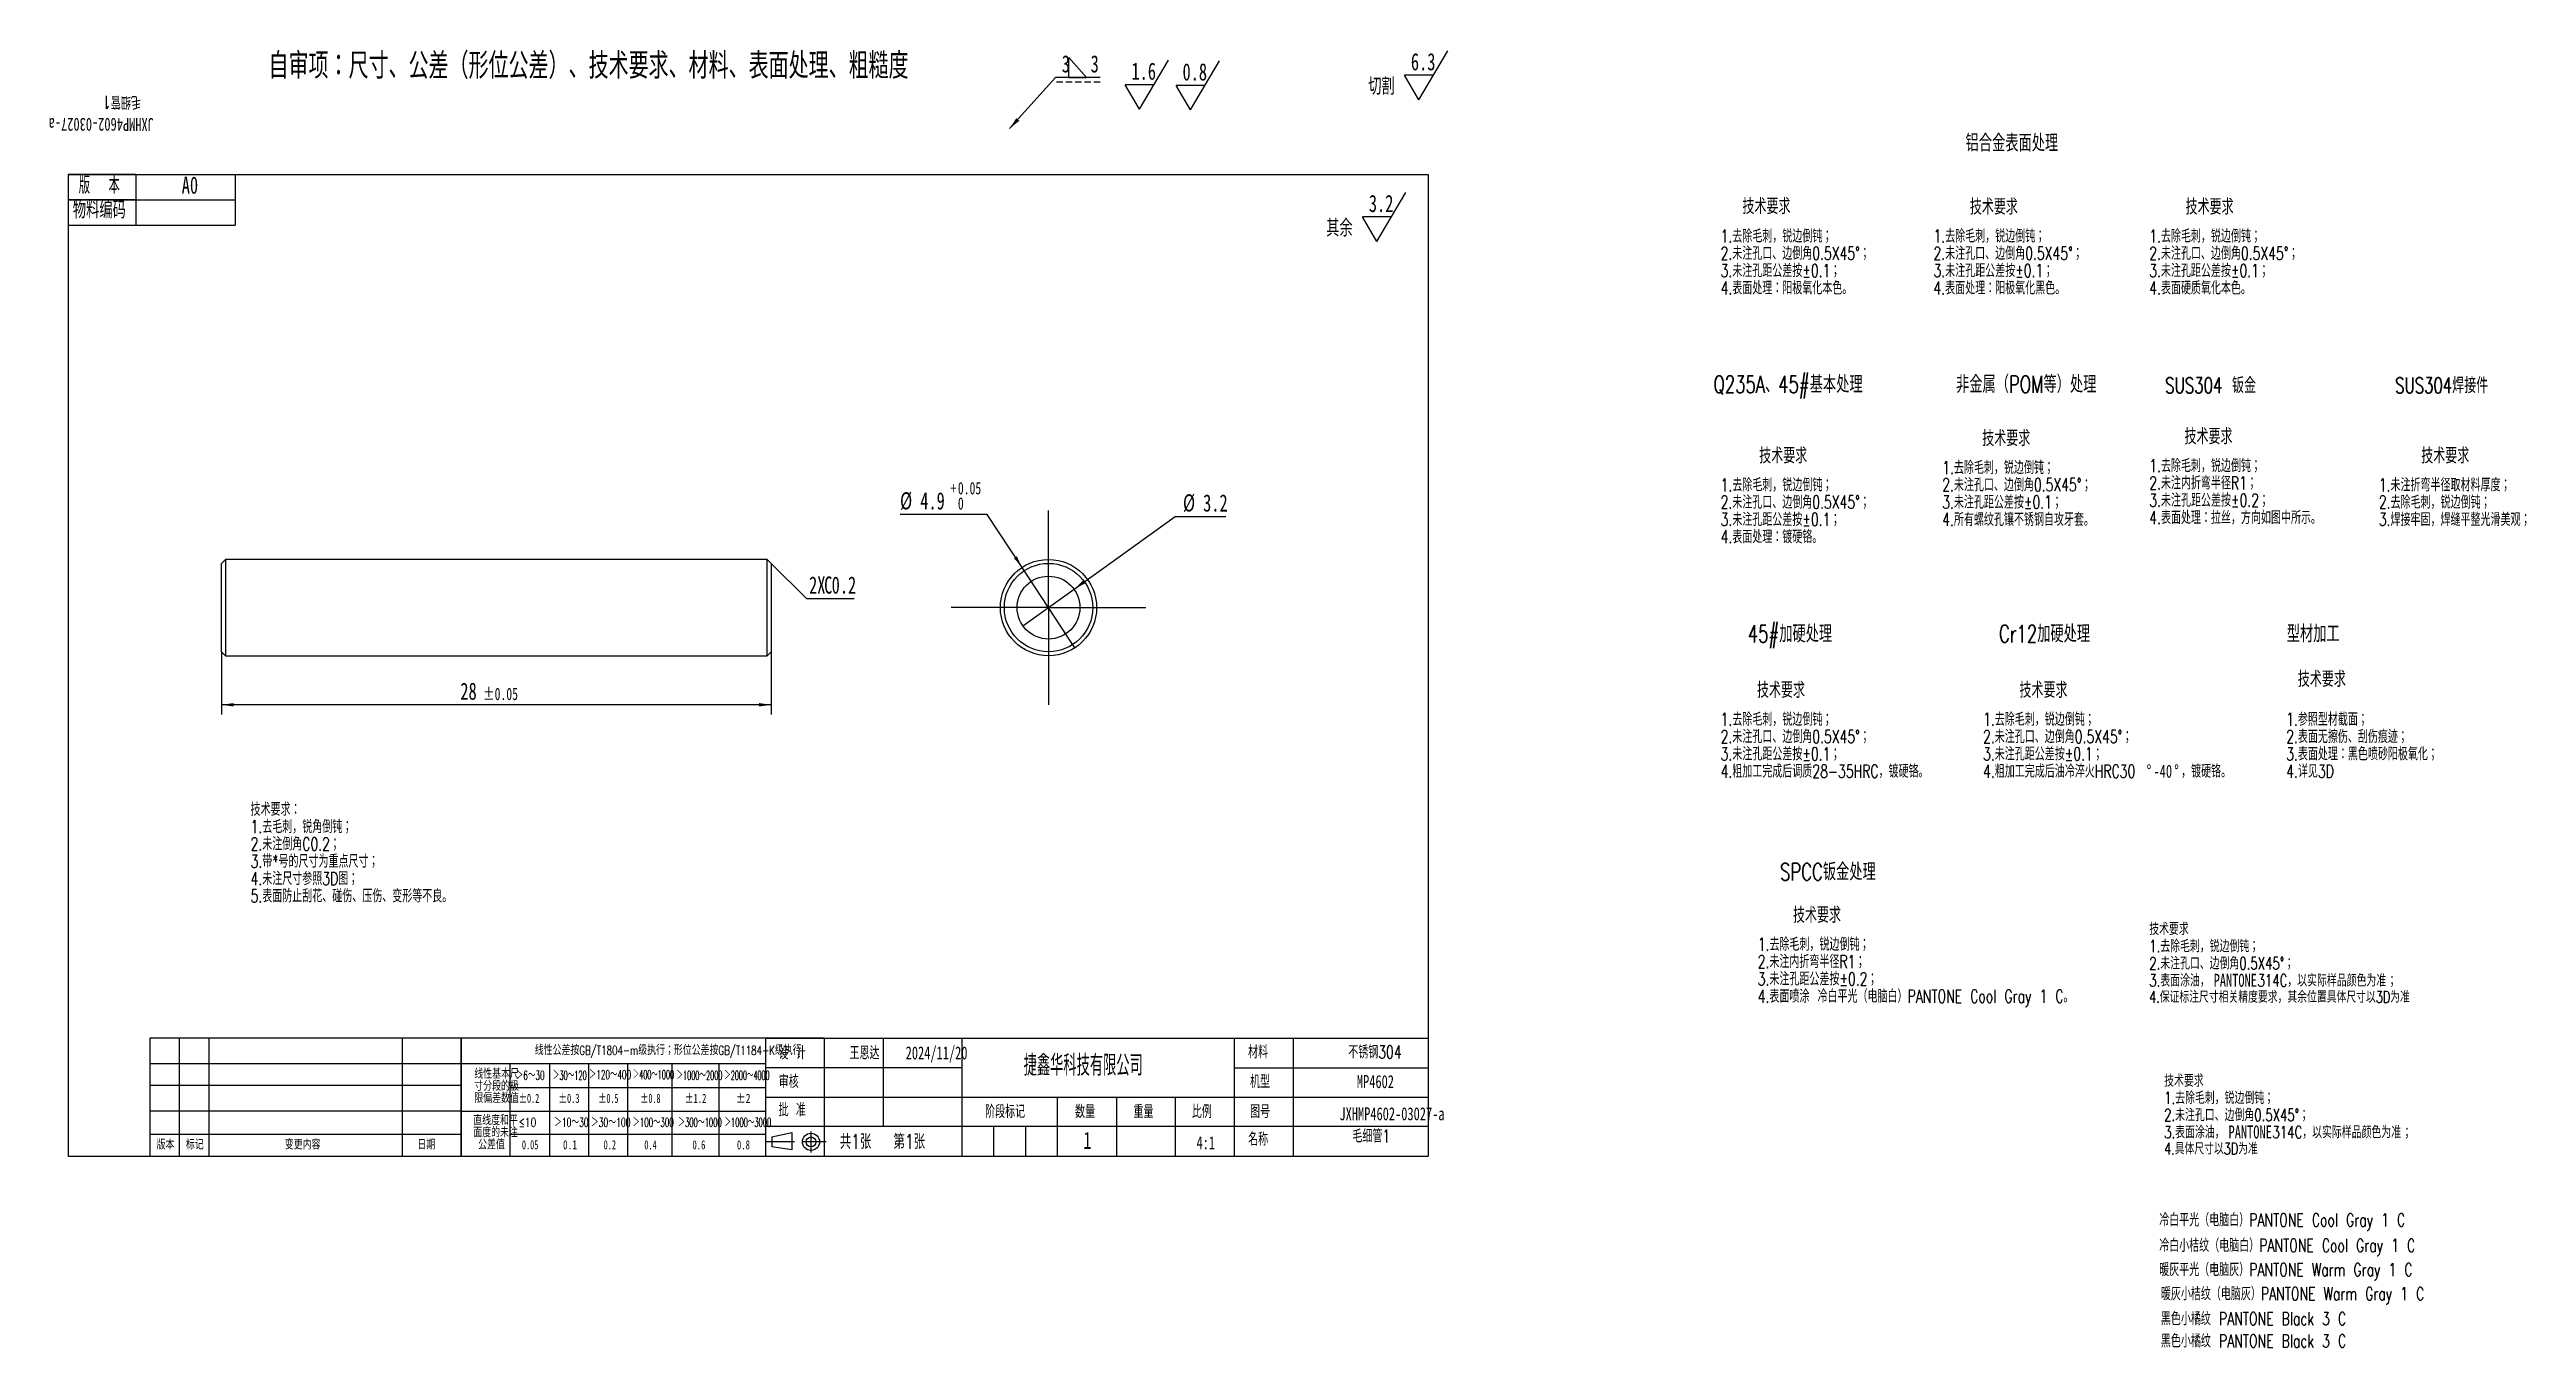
# Model space of a CAD drawing. Extents: x 10 to 515, y -34 to 231.
import ezdxf

# ---------------------------------------------------------------- set-up
doc = ezdxf.new("R2010")
doc.units = 0
doc.linetypes.add('SLD-DASHED', pattern=[1.905, 1.27, -0.635])
doc.linetypes.add('SLD-SOLID', pattern=[0])
doc.layers.get('0').update_dxf_attribs({"linetype": 'CONTINUOUS'})
doc.layers.add('FORMAT', color=7, linetype='SLD-SOLID')
doc.layers.add('轮廓实线层', color=7, linetype='SLD-SOLID')
doc.styles.add('SLDTEXTSTYLE0', font='TXT', dxfattribs={"width": 0.7, "bigfont": 'bigfont'})
doc.styles.add('SLDTEXTSTYLE1', font='TXT', dxfattribs={"width": 0.7})
doc.styles.add('SLDTEXTSTYLE10', font='TXT', dxfattribs={"width": 0.569954, "bigfont": 'bigfont'})
doc.styles.add('SLDTEXTSTYLE11', font='TXT', dxfattribs={"width": 0.542825, "bigfont": 'bigfont'})
doc.styles.add('SLDTEXTSTYLE12', font='TXT', dxfattribs={"width": 0.607411, "bigfont": 'bigfont'})
doc.styles.add('SLDTEXTSTYLE13', font='TXT', dxfattribs={"width": 0.494457, "bigfont": 'bigfont'})
doc.styles.add('SLDTEXTSTYLE14', font='TXT', dxfattribs={"width": 0.523419, "bigfont": 'bigfont'})
doc.styles.add('SLDTEXTSTYLE15', font='TXT', dxfattribs={"width": 0.677411})
doc.styles.add('SLDTEXTSTYLE16', font='TXT', dxfattribs={"width": 0.616681})
doc.styles.add('SLDTEXTSTYLE17', font='TXT', dxfattribs={"width": 0.592279})
doc.styles.add('SLDTEXTSTYLE18', font='TXT', dxfattribs={"width": 0.633851})
doc.styles.add('SLDTEXTSTYLE19', font='TXT', dxfattribs={"width": 0.751649})
doc.styles.add('SLDTEXTSTYLE2', font='TXT', dxfattribs={"width": 0.579353, "bigfont": 'bigfont'})
doc.styles.add('SLDTEXTSTYLE20', font='TXT', dxfattribs={"width": 0.672854})
doc.styles.add('SLDTEXTSTYLE21', font='TXT', dxfattribs={"width": 0.604873})
doc.styles.add('SLDTEXTSTYLE22', font='TXT', dxfattribs={"width": 0.692137})
doc.styles.add('SLDTEXTSTYLE23', font='TXT', dxfattribs={"width": 0.516181, "bigfont": 'bigfont'})
doc.styles.add('SLDTEXTSTYLE24', font='TXT', dxfattribs={"width": 0.786906})
doc.styles.add('SLDTEXTSTYLE25', font='TXT', dxfattribs={"width": 0.513075, "bigfont": 'bigfont'})
doc.styles.add('SLDTEXTSTYLE26', font='TXT', dxfattribs={"width": 0.6, "bigfont": 'bigfont'})
doc.styles.add('SLDTEXTSTYLE3', font='TXT', dxfattribs={"width": 0.633333, "bigfont": 'bigfont'})
doc.styles.add('SLDTEXTSTYLE4', font='TXT', dxfattribs={"width": 0.589499, "bigfont": 'bigfont'})
doc.styles.add('SLDTEXTSTYLE5', font='TXT', dxfattribs={"width": 0.526455, "bigfont": 'bigfont'})
doc.styles.add('SLDTEXTSTYLE6', font='TXT', dxfattribs={"width": 0.583287, "bigfont": 'bigfont'})
doc.styles.add('SLDTEXTSTYLE7', font='TXT', dxfattribs={"width": 0.632085})
doc.styles.add('SLDTEXTSTYLE8', font='TXT', dxfattribs={"width": 0.735068, "bigfont": 'bigfont'})
doc.styles.add('SLDTEXTSTYLE9', font='TXT', dxfattribs={"width": 0.615255, "bigfont": 'bigfont'})
doc.dimstyles.new('SLDDIMSTYLE0', dxfattribs={"dimtxt": 0.18, "dimasz": 2.5, "dimexe": 0, "dimexo": 0.0625, "dimgap": 0, "dimtad": 0, "dimtih": 1, "dimtoh": 1, "dimdec": 0, "dimrnd": 1e-09, "dimzin": 0, "dimtxsty": 'STANDARD', "dimsah": 1, "dimcen": 0.09, "dimazin": 3, "dimtfac": 2.5, "dimtdec": 0, "dimtofl": 0, "dimtmove": 0, "dimatfit": 3, "dimtolj": 1, "dimtzin": 0})
doc.dimstyles.new('SLDDIMSTYLE1', dxfattribs={"dimtxt": 3.5, "dimasz": 2.5, "dimexe": 0, "dimexo": 0.0625, "dimgap": 0.875, "dimtad": 2, "dimlfac": 0.25, "dimrnd": 1e-09, "dimzin": 12, "dimtxsty": 'SLDTEXTSTYLE1', "dimsah": 1, "dimcen": 0.09, "dimazin": 3, "dimtol": 1, "dimtp": 0.05, "dimtm": 0.05, "dimtfac": 1, "dimtofl": 0, "dimtmove": 0, "dimatfit": 3, "dimtolj": 1})
doc.dimstyles.new('SLDDIMSTYLE2', dxfattribs={"dimtxt": 3.5, "dimasz": 2.5, "dimexe": 0, "dimexo": 0.0625, "dimgap": 0.875, "dimtad": 0, "dimtih": 1, "dimtoh": 1, "dimlfac": 0.25, "dimrnd": 1e-09, "dimzin": 12, "dimtxsty": 'SLDTEXTSTYLE1', "dimblk1": 'NONE', "dimsah": 1, "dimcen": 0, "dimazin": 3, "dimtol": 1, "dimtp": 0.05, "dimtfac": 1, "dimtmove": 0, "dimatfit": 3, "dimtolj": 1})
doc.dimstyles.new('SLDDIMSTYLE3', dxfattribs={"dimtxt": 3.5, "dimasz": 2.5, "dimexe": 0, "dimexo": 0.0625, "dimgap": 0.875, "dimtad": 0, "dimtih": 1, "dimtoh": 1, "dimlfac": 0.25, "dimrnd": 1e-09, "dimzin": 12, "dimtxsty": 'SLDTEXTSTYLE1', "dimblk1": 'NONE', "dimsah": 1, "dimcen": 0, "dimazin": 3, "dimtfac": 1, "dimtmove": 0, "dimatfit": 3, "dimtolj": 1, "dimtzin": 12})

# ---------------------------------------------------------------- blocks, each defined once
blk = doc.blocks.new('SW_NOTE_0')
at = {"layer": 'FORMAT', "color": 0, "attachment_point": 1}
for s, insert, char_height, style in [('技术要求', (0, 3.22), 2.5, 'SLDTEXTSTYLE0'), ('2.未注孔口、边倒角0.5X45°；', (0, -3.78), 2.5, 'SLDTEXTSTYLE0'), ('1.去除毛刺，锐边倒钝；', (0, -0.28), 2.5, 'SLDTEXTSTYLE0'), ('3.表面涂油，', (0, -7.28), 2.5, 'SLDTEXTSTYLE0'), ('PANTONE', (13.12, -7.17), 2.646, 'SLDTEXTSTYLE1'), ('314C，以实际样品颜色为准', (22.06, -7.28), 2.5, 'SLDTEXTSTYLE0'), ('；', (48.46, -7.44), 2.38, 'SLDTEXTSTYLE0'), ('4.保证标注尺寸相关精度要求，其余位置具体尺寸以3D为准', (0, -10.69), 2.3813, 'SLDTEXTSTYLE0')]:
    blk.add_mtext(s, dxfattribs=dict(at, insert=insert, char_height=char_height, style=style))
blk = doc.blocks.new('SW_NOTE_0_1')
at = {"layer": 'FORMAT', "color": 0, "attachment_point": 1}
for s, insert, char_height, style in [('技术要求', (0, 3.22), 2.5, 'SLDTEXTSTYLE0'), ('2.未注孔口、边倒角0.5X45°；', (0, -3.78), 2.5, 'SLDTEXTSTYLE0'), ('1.去除毛刺，锐边倒钝；', (0, -0.28), 2.5, 'SLDTEXTSTYLE0'), ('3.表面涂油，', (0, -7.28), 2.5, 'SLDTEXTSTYLE0'), ('PANTONE', (13.12, -7.17), 2.646, 'SLDTEXTSTYLE1'), ('314C，以实际样品颜色为准', (22.06, -7.28), 2.5, 'SLDTEXTSTYLE0'), ('；', (48.46, -7.44), 2.38, 'SLDTEXTSTYLE0'), ('4.具体尺寸以3D为准', (0, -10.69), 2.3813, 'SLDTEXTSTYLE0')]:
    blk.add_mtext(s, dxfattribs=dict(at, insert=insert, char_height=char_height, style=style))
blk = doc.blocks.new('SW_NOTE_0_2')
at = {"layer": 'FORMAT', "color": 0, "attachment_point": 1, "style": 'SLDTEXTSTYLE0'}
for s, insert, char_height in [('技术要求', (5.95, 4.09), 3.175), ('1.去除毛刺，锐边倒钝；', (-1.23, -2.12), 2.6458), ('2.未注内折弯半径R1；', (-1.23, -5.64), 2.6458), ('3.未注孔距公差按±0.2；', (-1.23, -9.17), 2.6458), ('4.表面处理：拉丝，方向如图中所示。', (-1.23, -12.7), 2.6458)]:
    blk.add_mtext(s, dxfattribs=dict(at, insert=insert, char_height=char_height))
blk = doc.blocks.new('SW_NOTE_0_3')
at = {"layer": 'FORMAT', "color": 0, "attachment_point": 1, "style": 'SLDTEXTSTYLE0'}
for s, insert, char_height in [('技术要求：', (0, 3.41), 2.646), ('1.去毛刺，锐角倒钝；', (0, -0.12), 2.6458), ('2.未注倒角C0.2；', (0, -3.64), 2.6458), ('3.带*号的尺寸为重点尺寸；', (0, -7.17), 2.6458), ('4.未注尺寸参照3D图；', (0, -10.7), 2.6458), ('5.表面防止刮花、碰伤、压伤、变形等不良。', (0, -14.23), 2.6458)]:
    blk.add_mtext(s, dxfattribs=dict(at, insert=insert, char_height=char_height))
blk = doc.blocks.new('SW_NOTE_0_4')
at = {"layer": 'FORMAT', "color": 0, "attachment_point": 1, "style": 'SLDTEXTSTYLE0'}
for s, insert, char_height in [('技术要求', (0, 4.09), 3.175), ('1.去除毛刺，锐边倒钝；', (-7.41, -2.12), 2.6458), ('2.未注孔口、边倒角0.5X45°；', (-7.41, -5.64), 2.6458), ('3.未注孔距公差按±0.1；', (-7.41, -9.17), 2.6458), ('4.表面处理：阳极氧化黑色。', (-7.41, -12.7), 2.6458)]:
    blk.add_mtext(s, dxfattribs=dict(at, insert=insert, char_height=char_height))
blk = doc.blocks.new('SW_NOTE_0_5')
at = {"layer": 'FORMAT', "color": 0, "attachment_point": 1, "style": 'SLDTEXTSTYLE0'}
for s, insert, char_height in [('技术要求', (0, 4.09), 3.175), ('1.去除毛刺，锐边倒钝；', (-4.45, -2.22), 2.6458), ('2.未注孔口、边倒角0.5X45°；', (-4.45, -5.74), 2.6458), ('3.未注孔距公差按±0.1；', (-4.45, -9.27), 2.6458), ('4.表面处理：阳极氧化本色。', (-4.45, -12.8), 2.6458)]:
    blk.add_mtext(s, dxfattribs=dict(at, insert=insert, char_height=char_height))
blk = doc.blocks.new('SW_NOTE_0_6')
at = {"layer": 'FORMAT', "color": 0, "attachment_point": 1, "style": 'SLDTEXTSTYLE0'}
for s, insert, char_height in [('技术要求', (2.38, 4.09), 3.175), ('1.参照型材截面；', (0, -4.35), 2.646), ('2.表面无擦伤、刮伤痕迹；', (0, -7.88), 2.6458), ('3.表面处理：黑色喷砂阳极氧化；', (0, -11.41), 2.6458), ('4.详见3D', (0, -14.93), 2.646)]:
    blk.add_mtext(s, dxfattribs=dict(at, insert=insert, char_height=char_height))
blk = doc.blocks.new('SW_NOTE_0_7')
at = {"layer": 'FORMAT', "color": 0, "attachment_point": 1, "style": 'SLDTEXTSTYLE0'}
for s, insert, char_height in [('技术要求', (1.19, 4.09), 3.175), ('1.去除毛刺，锐边倒钝；', (-6.67, -2.12), 2.6458), ('2.未注孔口、边倒角0.5X45°；', (-6.67, -5.64), 2.6458), ('3.未注孔距公差按±0.1；', (-6.67, -9.17), 2.6458), ('4.表面处理：镀硬铬。', (-6.67, -12.7), 2.6458)]:
    blk.add_mtext(s, dxfattribs=dict(at, insert=insert, char_height=char_height))
blk = doc.blocks.new('SW_NOTE_0_8')
at = {"layer": 'FORMAT', "color": 0, "attachment_point": 1, "style": 'SLDTEXTSTYLE0'}
for s, insert, char_height in [('技术要求', (5.95, 4.09), 3.175), ('1.去除毛刺，锐边倒钝；', (-1.23, -2.12), 2.6458), ('2.未注内折弯半径R1；', (-1.23, -5.64), 2.6458), ('3.未注孔距公差按±0.2；', (-1.23, -9.17), 2.6458), ('4.表面喷涂 冷白平光（电脑白）PANTONE Cool Gray 1 C。', (-1.23, -12.7), 2.6458)]:
    blk.add_mtext(s, dxfattribs=dict(at, insert=insert, char_height=char_height))
blk = doc.blocks.new('SW_NOTE_0_9')
at = {"layer": 'FORMAT', "color": 0, "attachment_point": 1, "style": 'SLDTEXTSTYLE0'}
for s, insert, char_height in [('技术要求', (0, 4.09), 3.175), ('1.去除毛刺，锐边倒钝；', (-8.15, -2.12), 2.6458), ('2.未注孔口、边倒角0.5X45°；', (-8.15, -5.64), 2.6458), ('3.未注孔距公差按±0.1；', (-8.15, -9.17), 2.6458), ('4.所有螺纹孔镶不锈钢自攻牙套。', (-8.15, -12.7), 2.6458)]:
    blk.add_mtext(s, dxfattribs=dict(at, insert=insert, char_height=char_height))
blk = doc.blocks.new('SW_NOTE_0_10')
at = {"layer": 'FORMAT', "color": 0, "attachment_point": 1, "style": 'SLDTEXTSTYLE0'}
for s, insert, char_height in [('技术要求', (0, 4.09), 3.175), ('1.去除毛刺，锐边倒钝；', (-7.41, -2.12), 2.6458), ('2.未注孔口、边倒角0.5X45°；', (-7.41, -5.64), 2.6458), ('3.未注孔距公差按±0.1；', (-7.41, -9.17), 2.6458), ('4.表面硬质氧化本色。', (-7.41, -12.7), 2.6458)]:
    blk.add_mtext(s, dxfattribs=dict(at, insert=insert, char_height=char_height))
blk = doc.blocks.new('SW_NOTE_0_11')
at = {"layer": 'FORMAT', "color": 0, "attachment_point": 1, "style": 'SLDTEXTSTYLE0'}
for s, insert, char_height in [('技术要求', (0, 4.09), 3.175), ('1.未注折弯半径取材料厚度；', (-8.64, -2.12), 2.6458), ('2.去除毛刺，锐边倒钝；', (-8.64, -5.64), 2.6458), ('3.焊接牢固，焊缝平整光滑美观；', (-8.64, -9.17), 2.6458)]:
    blk.add_mtext(s, dxfattribs=dict(at, insert=insert, char_height=char_height))
blk = doc.blocks.new('SW_NOTE_0_12')
at = {"layer": 'FORMAT', "color": 0, "attachment_point": 1}
for s, insert, char_height, style in [('技术要求', (0, 4.09), 3.175, 'SLDTEXTSTYLE0'), ('1.去除毛刺，锐边倒钝；', (-7.41, -2.12), 2.6458, 'SLDTEXTSTYLE0'), ('2.未注孔口、边倒角0.5X45°；', (-7.41, -5.64), 2.6458, 'SLDTEXTSTYLE0'), ('3.未注孔距公差按±0.1；', (-7.41, -9.17), 2.6458, 'SLDTEXTSTYLE0'), ('4.粗加工完成后油冷淬火HRC30', (-7.41, -12.7), 2.6458, 'SLDTEXTSTYLE0'), ('%%d', (25.92, -12.7), 2.646, 'SLDTEXTSTYLE1'), ('-40', (27.32, -12.7), 2.646, 'SLDTEXTSTYLE1'), ('%%d', (31.53, -12.7), 2.646, 'SLDTEXTSTYLE1'), ('，镀硬铬。', (32.92, -12.7), 2.646, 'SLDTEXTSTYLE0')]:
    blk.add_mtext(s, dxfattribs=dict(at, insert=insert, char_height=char_height, style=style))
blk = doc.blocks.new('SW_NOTE_0_13')
at = {"layer": 'FORMAT', "color": 0, "attachment_point": 1, "style": 'SLDTEXTSTYLE0'}
for s, insert, char_height in [('技术要求', (0, 4.09), 3.175), ('1.去除毛刺，锐边倒钝；', (-7.41, -2.12), 2.6458), ('2.未注孔口、边倒角0.5X45°；', (-7.41, -5.64), 2.6458), ('3.未注孔距公差按±0.1；', (-7.41, -9.17), 2.6458), ('4.粗加工完成后调质28-35HRC，镀硬铬。', (-7.41, -12.7), 2.6458)]:
    blk.add_mtext(s, dxfattribs=dict(at, insert=insert, char_height=char_height))
blk = doc.blocks.new('SW_NOTE_0_14')
at = {"layer": 'FORMAT', "color": 0, "char_height": 1.852, "attachment_point": 2, "style": 'SLDTEXTSTYLE0'}
for s, insert in [('线性基本尺', (6.37, 2.39)), ('寸分段的极', (6.37, -0.08)), ('限偏差数值', (6.37, -2.55))]:
    blk.add_mtext(s, dxfattribs=dict(at, insert=insert))
blk = doc.blocks.new('SW_NOTE_0_15')
at = {"layer": 'FORMAT', "color": 0, "char_height": 1.852, "attachment_point": 2, "style": 'SLDTEXTSTYLE0'}
for s, insert in [('面度的未注', (6.37, -0.08)), ('直线度和平', (6.37, 2.39)), ('公差值', (5.55, -2.55))]:
    blk.add_mtext(s, dxfattribs=dict(at, insert=insert))
blk = doc.blocks.new('SW_NOTE_0_16')
at = {"layer": 'FORMAT', "color": 0, "attachment_point": 2}
for s, insert, char_height, style in [('JXHMP4602-03027-a', (17.12, 3.41), 2.6458, 'SLDTEXTSTYLE1'), ('毛细管1', (12.9, -1.12), 2.646, 'SLDTEXTSTYLE0')]:
    blk.add_mtext(s, dxfattribs=dict(at, insert=insert, char_height=char_height, style=style))
blk = doc.blocks.new('SW_NOTE_0_17')
at = {"layer": 'FORMAT', "color": 0, "attachment_point": 2, "rotation": 180}
for s, insert, char_height, style in [('毛细管1', (-12.9, 1.12), 2.646, 'SLDTEXTSTYLE0'), ('JXHMP4602-03027-a', (-17.12, -3.41), 2.6458, 'SLDTEXTSTYLE1')]:
    blk.add_mtext(s, dxfattribs=dict(at, insert=insert, char_height=char_height, style=style))
blk = doc.blocks.new('SW_SFSYMBOL_0')
at = {"layer": 'FORMAT', "color": 0}
for p, q in [((1.64, -5), (7.54, 5)), ((1.64, -5), (-1.31, 0)), ((4.59, 0), (-1.31, 0))]:
    blk.add_line(p, q, dxfattribs=at)
at = {"layer": 'FORMAT', "color": 0, "char_height": 3.5, "attachment_point": 1}
for s, insert, style in [('3.2', (0, 4.51), 'SLDTEXTSTYLE1'), ('其余', (-8.68, -0.49), 'SLDTEXTSTYLE0')]:
    blk.add_mtext(s, dxfattribs=dict(at, insert=insert, style=style))
blk = doc.blocks.new('SW_SFSYMBOL_1')
at = {"layer": 'FORMAT', "color": 0}
for p, q in [((1.64, -5), (7.54, 5)), ((1.64, -5), (-1.31, 0)), ((4.59, 0), (-1.31, 0))]:
    blk.add_line(p, q, dxfattribs=at)
at = {"layer": 'FORMAT', "color": 0, "char_height": 3.5, "attachment_point": 1}
for s, insert, style in [('6.3', (0, 4.51), 'SLDTEXTSTYLE1'), ('切割', (-8.68, -0.49), 'SLDTEXTSTYLE0')]:
    blk.add_mtext(s, dxfattribs=dict(at, insert=insert, style=style))
blk = doc.blocks.new('SW_SFSYMBOL_2')
at = {"layer": 'FORMAT', "color": 0}
for p, q in [((1.64, -5), (7.54, 5)), ((1.64, -5), (-1.31, 0)), ((4.59, 0), (-1.31, 0))]:
    blk.add_line(p, q, dxfattribs=at)
at = {"layer": 'FORMAT', "color": 0, "insert": (0, 4.51), "char_height": 3.5, "attachment_point": 1, "style": 'SLDTEXTSTYLE1'}
blk.add_mtext('0.8', dxfattribs=at)
blk = doc.blocks.new('SW_SFSYMBOL_3')
at = {"layer": 'FORMAT', "color": 0}
for p, q in [((1.64, -5), (7.54, 5)), ((1.64, -5), (-1.31, 0)), ((4.59, 0), (-1.31, 0))]:
    blk.add_line(p, q, dxfattribs=at)
at = {"layer": 'FORMAT', "color": 0, "insert": (0, 4.51), "char_height": 3.5, "attachment_point": 1, "style": 'SLDTEXTSTYLE1'}
blk.add_mtext('1.6', dxfattribs=at)
blk = doc.blocks.new('SW_SYMBOL_WELD_FILL')
at = {"layer": 'FORMAT', "color": 0}
for p, q in [((100, 0), (100, 900)), ((100, 900), (900, 0)), ((100, 0), (900, 0))]:
    blk.add_line(p, q, dxfattribs=at)
blk = doc.blocks.new('SW_WELDSYMBOL_0')
at = {"layer": 'FORMAT', "color": 0}
blk.add_line((9.14, 0), (0, 0), dxfattribs=at)
at = {"layer": 'FORMAT', "color": 0, "linetype": 'SLD-DASHED'}
blk.add_line((9.14, -1), (0, -1), dxfattribs=at)
at = {"layer": 'FORMAT', "color": 0, "xscale": 0.004511737089201878, "yscale": 0.004511737089201878, "zscale": 0.004511737089201878}
blk.add_blockref('SW_SYMBOL_WELD_FILL', (2.31, 0), dxfattribs=at)
at = {"layer": 'FORMAT', "color": 0, "char_height": 3.5, "attachment_point": 1, "style": 'SLDTEXTSTYLE1'}
for insert in [(1.31, 4.51), (7.18, 4.51)]:
    blk.add_mtext('3', dxfattribs=dict(at, insert=insert))
blk = doc.blocks.new('_D')
at = {"layer": 'FORMAT'}
for p, q in [((45.38, 108.2), (45.38, 95.4)), ((157.38, 108.2), (157.38, 95.4)), ((157.38, 97.4), (45.38, 97.4))]:
    blk.add_line(p, q, dxfattribs=at)
for points in [[(45.38, 97.4), (47.88, 97.05), (47.88, 97.75)], [(157.38, 97.4), (154.88, 97.75), (154.88, 97.05)]]:
    blk.add_solid(points, dxfattribs=at)
at = {"layer": 'FORMAT', "attachment_point": 1, "style": 'SLDTEXTSTYLE1'}
for s, insert, char_height in [('28', (94.05, 101.92), 3.5), ('±0.05', (98.65, 100.87), 2.5)]:
    blk.add_mtext(s, dxfattribs=dict(at, insert=insert, char_height=char_height))
blk = doc.blocks.new('SW_CHAMFER_DIMENSION_0')
at = {"layer": 'FORMAT', "color": 0}
for p, q in [((-7.71, 7.17), (-0.54, 0)), ((-0.54, 0), (9.21, 0))]:
    blk.add_line(p, q, dxfattribs=at)
at = {"layer": 'FORMAT', "color": 0, "char_height": 3.5, "attachment_point": 1, "style": 'SLDTEXTSTYLE1'}
for s, insert in [('2X', (0, 4.51)), ('C', (3.07, 4.51)), ('0.2', (4.6, 4.51))]:
    blk.add_mtext(s, dxfattribs=dict(at, insert=insert))
blk = doc.blocks.new('_D_1')
at = {"layer": 'FORMAT'}
for p, q in [((201.37, 136.19), (183.61, 136.19)), ((208.47, 125.39), (201.37, 136.19)), ((219.25, 109.02), (208.47, 125.39))]:
    blk.add_line(p, q, dxfattribs=at)
blk.add_solid([(208.47, 125.39), (207.39, 127.67), (206.8, 127.29)], dxfattribs=at)
at = {"layer": 'FORMAT', "attachment_point": 1, "style": 'SLDTEXTSTYLE1'}
for s, insert, char_height in [('+', (193.86, 142.78), 2.5), ('0.05', (195.39, 142.78), 2.5), ('%%c', (183.61, 140.71), 3.5), ('4.9', (187.73, 140.7), 3.5), ('0', (195.39, 139.67), 2.5)]:
    blk.add_mtext(s, dxfattribs=dict(at, insert=insert, char_height=char_height))
blk = doc.blocks.new('_NONE')
blk = doc.blocks.new('_D_2')
at = {"layer": 'FORMAT'}
for p, q in [((219.05, 120.94), (239.65, 135.76)), ((239.65, 135.76), (249.95, 135.76)), ((208.66, 113.47), (219.05, 120.94))]:
    blk.add_line(p, q, dxfattribs=at)
blk.add_solid([(219.05, 120.94), (221.29, 122.12), (220.88, 122.69)], dxfattribs=at)
at = {"layer": 'FORMAT', "char_height": 3.5, "attachment_point": 1, "style": 'SLDTEXTSTYLE1'}
for s, insert in [('%%c', (241.24, 140.29)), ('3.2', (245.35, 140.27))]:
    blk.add_mtext(s, dxfattribs=dict(at, insert=insert))
blk = doc.blocks.new('SW_CENTERMARKSYMBOL_0')
at = {"layer": 'FORMAT', "color": 0}
for p, q in [((0, 10), (0, 19.8)), ((0, 0), (0, 10)), ((-10, 0), (-19.8, 0)), ((0, 0), (-10, 0)), ((0, 0), (0, -10)), ((0, 0), (10, 0)), ((10, 0), (19.8, 0)), ((0, -10), (0, -19.8))]:
    blk.add_line(p, q, dxfattribs=at)

msp = doc.modelspace()

# ---------------------------------------------------------------- linework, layer by layer
at = {"color": 7, "linetype": 'SLD-SOLID'}
for p, q in [((46.176, 127.003), (45.376, 126.203)), ((45.376, 108.203), (45.376, 126.203)), ((156.576, 127.003), (46.176, 127.003)), ((46.176, 127.003), (46.176, 107.403)), ((157.376, 126.203), (156.576, 127.003)), ((156.576, 107.403), (156.576, 127.003)), ((157.376, 126.203), (157.376, 108.203)), ((45.376, 108.203), (46.176, 107.403)), ((46.176, 107.403), (156.576, 107.403)), ((156.576, 107.403), (157.376, 108.203)), ((94.186, 14.63), (30.786, 14.63))]:
    msp.add_line(p, q, dxfattribs=at)
for radius in [9.8, 9, 6.4]:
    msp.add_circle((213.858, 117.203), radius, dxfattribs=at)
at = {"layer": 'FORMAT'}
for p, q in [((27.936, 205.451), (14.186, 205.451)), ((14.186, 205.451), (14.186, 200.277)), ((27.936, 205.451), (27.936, 195.132)), ((27.936, 205.451), (27.936, 200.277)), ((48.179, 205.451), (48.179, 195.132)), ((14.186, 200.277), (48.179, 200.277)), ((27.936, 200.277), (14.186, 200.277)), ((14.186, 195.132), (48.179, 195.132)), ((30.786, 29.451), (30.786, 5.451)), ((156.186, 29.451), (30.786, 29.451)), ((36.786, 29.451), (36.786, 5.451)), ((42.786, 29.451), (42.786, 5.451)), ((82.2, 29.451), (82.2, 5.451)), ((94.186, 5.451), (94.186, 29.451)), ((94.186, 29.451), (94.186, 5.451)), ((156.186, 29.451), (156.186, 5.451)), ((168.186, 29.451), (156.186, 29.451)), ((156.186, 29.451), (251.686, 29.451)), ((156.186, 29.451), (156.186, 5.451)), ((168.186, 29.451), (168.186, 5.451)), ((180.186, 29.451), (180.186, 11.451)), ((196.186, 29.451), (196.186, 5.451)), ((251.686, 29.451), (251.686, 5.451)), ((251.686, 29.451), (291.186, 29.451)), ((263.686, 29.451), (263.686, 5.451)), ((156.186, 24.23), (30.786, 24.23)), ((104.186, 5.451), (104.186, 24.23)), ((112.186, 24.23), (112.186, 5.451)), ((120.186, 5.451), (120.186, 24.23)), ((128.186, 5.451), (128.186, 24.23)), ((137.186, 5.451), (137.186, 24.23)), ((146.686, 24.23), (146.686, 5.451)), ((196.186, 23.451), (156.186, 23.451)), ((251.686, 23.451), (291.186, 23.451)), ((94.186, 19.851), (30.786, 19.851)), ((104.186, 19.43), (156.186, 19.43)), ((156.186, 17.451), (291.186, 17.451)), ((215.686, 5.451), (215.686, 17.451)), ((227.686, 17.451), (227.686, 5.451)), ((239.686, 17.451), (239.686, 5.451)), ((94.186, 14.63), (156.186, 14.63)), ((196.186, 11.451), (156.186, 11.451)), ((157.466, 9.341), (161.572, 10.226)), ((161.572, 10.226), (161.572, 6.729)), ((165.466, 10.448), (165.466, 6.175)), ((291.186, 11.451), (196.186, 11.451)), ((202.686, 5.451), (202.686, 11.451)), ((209.186, 11.451), (209.186, 5.451)), ((94.186, 9.83), (30.786, 9.83)), ((30.786, 5.451), (94.186, 5.451)), ((156.186, 9.83), (104.186, 9.83)), ((162.132, 8.347), (156.127, 8.347)), ((157.466, 9.341), (157.466, 7.311)), ((161.572, 6.729), (157.466, 7.311)), ((168.548, 8.347), (163.716, 8.347))]:
    msp.add_line(p, q, dxfattribs=at)
for radius in [1.75, 1]:
    msp.add_circle((165.466, 8.347), radius, dxfattribs=at)
at = {"layer": '轮廓实线层'}
for p, q in [((14.186, 205.451), (291.186, 205.451)), ((14.186, 205.451), (14.186, 5.451)), ((291.186, 205.451), (291.186, 5.451)), ((14.186, 5.451), (291.186, 5.451))]:
    msp.add_line(p, q, dxfattribs=at)

# ---------------------------------------------------------------- block references
at = {"layer": 'FORMAT'}
for name, p in [('SW_WELDSYMBOL_0', (215.25, 225.234)), ('SW_SFSYMBOL_3', (230.75, 223.742)), ('SW_SFSYMBOL_2', (241.155, 223.593)), ('SW_SFSYMBOL_1', (287.674, 225.664)), ('SW_NOTE_0_17', (38.024, 217.707)), ('SW_SFSYMBOL_0', (279.109, 196.788)), ('SW_NOTE_0_5', (355.214, 196.453)), ('SW_NOTE_0_4', (401.539, 196.353)), ('SW_NOTE_0_10', (445.485, 196.353)), ('SW_NOTE_0_9', (404.059, 149.182)), ('SW_NOTE_0_2', (439.311, 149.568)), ('SW_NOTE_0_7', (357.437, 145.655)), ('SW_NOTE_0_11', (493.49, 145.655)), ('SW_CENTERMARKSYMBOL_0', (213.858, 117.203)), ('SW_CHAMFER_DIMENSION_0', (165.082, 119.037)), ('SW_NOTE_0_13', (358.178, 97.893)), ('SW_NOTE_0_12', (411.638, 97.893)), ('SW_NOTE_0_6', (465.976, 100.127)), ('SW_NOTE_0_3', (51.315, 74.019)), ('SW_NOTE_0_8', (359.556, 52.049)), ('SW_NOTE_0', (438.076, 49.762)), ('SW_NOTE_0_14', (95.055, 20.694)), ('SW_NOTE_0_1', (441.114, 18.852)), ('SW_NOTE_0_16', (266.702, 11.982)), ('SW_NOTE_0_15', (94.847, 11.231))]:
    msp.add_blockref(name, p, dxfattribs=at)

# ---------------------------------------------------------------- texts
for s, insert, char_height, attachment_point, style in [('自审项：尺寸、公差（形位公差）、技术要求、材料、表面处理、粗糙度', (120.17, 230.257), 5.29167, 2, 'SLDTEXTSTYLE0'), ('铝合金表面处理', (400.671, 213.627), 3.5, 1, 'SLDTEXTSTYLE0'), ('版  本', (16.315, 205.03), 3.5, 1, 'SLDTEXTSTYLE26'), ('A0', (38.96, 205.03), 3.5, 2, 'SLDTEXTSTYLE1'), ('物料编码', (15.118, 199.977), 3.5, 1, 'SLDTEXTSTYLE0'), ('Q235A、45#基本处理', (349.317, 164.457), 3.5, 1, 'SLDTEXTSTYLE0'), ('非金属（POM等）处理', (398.722, 164.457), 3.5, 1, 'SLDTEXTSTYLE0'), ('SUS304 钣金', (441.341, 164.064), 3.175, 1, 'SLDTEXTSTYLE0'), ('SUS304焊接件', (488.172, 164.064), 3.175, 1, 'SLDTEXTSTYLE0'), ('45#加硬处理', (356.309, 113.622), 3.5, 1, 'SLDTEXTSTYLE0'), ('Cr12加硬处理', (407.483, 113.622), 3.5, 1, 'SLDTEXTSTYLE0'), ('型材加工', (466.094, 113.622), 3.5, 1, 'SLDTEXTSTYLE0'), ('SPCC钣金处理', (362.885, 65.115), 3.5, 1, 'SLDTEXTSTYLE0'), ('线性公差按GB/T1804-m级执行；形位公差按GB/T1184-K级执行', (136.383, 27.923), 1.85208, 2, 'SLDTEXTSTYLE0'), ('设 计', (158.893, 27.798), 2.6458, 1, 'SLDTEXTSTYLE3'), ('王恩达', (176.376, 27.798), 2.6458, 2, 'SLDTEXTSTYLE0'), ('2024/11/20', (191.054, 27.798), 2.6458, 2, 'SLDTEXTSTYLE1'), ('捷鑫华科技有限公司', (208.788, 26.065), 4.2333, 1, 'SLDTEXTSTYLE2'), ('材料', (254.5, 27.981), 2.6458, 1, 'SLDTEXTSTYLE0'), ('不锈钢304', (280.35, 27.981), 2.6458, 2, 'SLDTEXTSTYLE0'), ('＞6～30', (105.346, 22.818), 1.8521, 1, 'SLDTEXTSTYLE4'), ('＞30～120', (112.869, 22.818), 1.8521, 1, 'SLDTEXTSTYLE5'), ('＞120～400', (120.24, 22.979), 1.8521, 1, 'SLDTEXTSTYLE6'), ('＞400～1000', (129.208, 22.979), 1.8521, 1, 'SLDTEXTSTYLE13'), ('＞1000～2000', (138.061, 22.818), 1.8521, 1, 'SLDTEXTSTYLE14'), ('＞2000～4000', (147.802, 22.818), 1.8521, 1, 'SLDTEXTSTYLE23'), ('审核', (158.895, 21.957), 2.6458, 1, 'SLDTEXTSTYLE0'), ('机型', (254.905, 21.957), 2.6458, 1, 'SLDTEXTSTYLE0'), ('MP4602', (280.448, 21.957), 2.6458, 2, 'SLDTEXTSTYLE1'), ('±0.2', (105.944, 18.143), 1.8521, 1, 'SLDTEXTSTYLE7'), ('±0.3', (114.061, 18.143), 1.8521, 1, 'SLDTEXTSTYLE15'), ('±0.5', (122.166, 18.143), 1.8521, 1, 'SLDTEXTSTYLE16'), ('±0.8', (130.717, 18.143), 1.8521, 1, 'SLDTEXTSTYLE17'), ('±1.2', (139.8, 18.143), 1.8521, 1, 'SLDTEXTSTYLE22'), ('±2', (150.175, 18.143), 1.8521, 1, 'SLDTEXTSTYLE24'), ('批 准', (158.895, 16.221), 2.6458, 1, 'SLDTEXTSTYLE3'), ('阶段标记', (200.94, 15.852), 2.6458, 1, 'SLDTEXTSTYLE0'), ('数量', (219.261, 15.852), 2.6458, 1, 'SLDTEXTSTYLE0'), ('重量', (231.173, 15.852), 2.6458, 1, 'SLDTEXTSTYLE0'), ('比例', (243.058, 15.852), 2.6458, 1, 'SLDTEXTSTYLE0'), ('图号', (254.905, 15.852), 2.6458, 1, 'SLDTEXTSTYLE0'), ('≤10', (105.899, 13.234), 1.8521, 1, 'SLDTEXTSTYLE8'), ('＞10～30', (113.157, 13.234), 1.8521, 1, 'SLDTEXTSTYLE12'), ('＞30～100', (120.633, 13.234), 1.8521, 1, 'SLDTEXTSTYLE9'), ('＞100～300', (129.134, 13.234), 1.8521, 1, 'SLDTEXTSTYLE10'), ('＞300～1000', (138.425, 13.234), 1.8521, 1, 'SLDTEXTSTYLE11'), ('＞1000～3000', (147.843, 13.234), 1.8521, 1, 'SLDTEXTSTYLE25'), ('共1张', (171.337, 9.897), 3, 1, 'SLDTEXTSTYLE0'), ('第1张', (182.289, 9.897), 3, 1, 'SLDTEXTSTYLE0'), ('1', (220.958, 10.42), 3.5, 1, 'SLDTEXTSTYLE1'), ('名称', (254.522, 10.232), 2.6458, 1, 'SLDTEXTSTYLE0'), ('版本', (32.171, 8.667), 1.8521, 1, 'SLDTEXTSTYLE0'), ('标记', (38.146, 8.667), 1.8521, 1, 'SLDTEXTSTYLE0'), ('变更内容', (58.295, 8.667), 1.8521, 1, 'SLDTEXTSTYLE0'), ('日期', (85.297, 8.667), 1.8521, 1, 'SLDTEXTSTYLE0'), ('0.05', (106.585, 8.679), 1.8521, 1, 'SLDTEXTSTYLE18'), ('0.1', (114.961, 8.679), 1.8521, 1, 'SLDTEXTSTYLE19'), ('0.2', (123.23, 8.679), 1.8521, 1, 'SLDTEXTSTYLE21'), ('0.4', (131.517, 8.667), 1.8521, 1, 'SLDTEXTSTYLE20'), ('0.6', (141.322, 8.667), 1.8521, 1, 'SLDTEXTSTYLE1'), ('0.8', (150.393, 8.667), 1.8521, 1, 'SLDTEXTSTYLE1'), ('4:1', (245.898, 9.483), 2.6458, 2, 'SLDTEXTSTYLE1'), ('冷白平光（电脑白）PANTONE Cool Gray 1 C', (440.105, -6.233), 2.64583, 1, 'SLDTEXTSTYLE0'), ('冷白小桔纹（电脑白）PANTONE Cool Gray 1 C', (440.105, -11.437), 2.64583, 1, 'SLDTEXTSTYLE0'), ('暖灰平光（电脑灰）PANTONE Warm Gray 1 C', (440.105, -16.367), 2.64583, 1, 'SLDTEXTSTYLE0'), ('暖灰小桔纹（电脑灰）PANTONE Warm Gray 1 C', (440.45, -21.282), 2.64583, 1, 'SLDTEXTSTYLE0'), ('黑色小橘纹 PANTONE Black 3 C', (440.45, -26.36), 2.64583, 1, 'SLDTEXTSTYLE0'), ('黑色小橘纹 PANTONE Black 3 C', (440.45, -30.886), 2.64583, 1, 'SLDTEXTSTYLE0')]:
    msp.add_mtext(s, dxfattribs=dict(at, insert=insert, char_height=char_height, attachment_point=attachment_point, style=style))

# ---------------------------------------------------------------- dimensions: what is measured, and where the dimension line sits
for p1, p2, dimstyle, picture, middle in [((219.245, 109.017), (208.471, 125.39), 'SLDDIMSTYLE2', '_D_1', (191.695, 139.428)), ((208.663, 113.466), (219.053, 120.941), 'SLDDIMSTYLE3', '_D_2', (245.595, 138.444))]:
    dim = msp.add_diameter_dim_2p(p1=p1, p2=p2, dimstyle=dimstyle, dxfattribs=at)
    dim.commit()
    dim.dimension.update_dxf_attribs({"geometry": picture, "text_midpoint": middle, "dimtype": 163})
dim = msp.add_linear_dim(base=(45.376, 97.403), p1=(157.376, 108.203), p2=(45.376, 108.203), dimstyle='SLDDIMSTYLE1', dxfattribs=at)
dim.commit()
dim.dimension.update_dxf_attribs({"geometry": '_D', "text_midpoint": (99.638, 97.403), "dimtype": 160})

# ---------------------------------------------------------------- leaders
msp.add_leader([(205.944, 214.799), (215.25, 225.234)], dimstyle='SLDDIMSTYLE0', dxfattribs=at)

doc.saveas('drawing.dxf')
